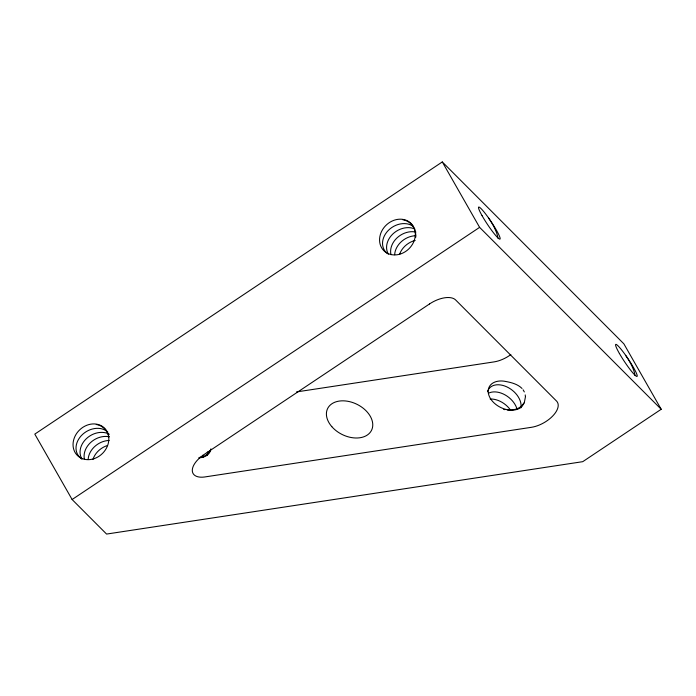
<?xml version="1.0" encoding="UTF-8"?>
<svg xmlns="http://www.w3.org/2000/svg" width="696" height="696" viewBox="0 0 696 696"><rect width="100%" height="100%" fill="white"/><g stroke="black" fill="none" stroke-linecap="round" stroke-linejoin="round"><path stroke-width="1.04" d="M525.41 397.016L524.297 402.732M524.14 403.115L522.009 406.386L519.895 408.117A19.253 13.215 26.4 0 1 490.315 398.338A19.253 13.215 26.4 0 1 503.817 381.138C510.255 382.243 517.224 383.687 522.017 388.464M442.291 161.933L34.8 434.113L72.114 499.528L106.584 534.067L582.743 461.674L661.2 409.274L623.886 343.859L442.291 161.933L479.605 227.357L661.2 409.274M72.114 499.528L479.605 227.357M296.47 391.935L494.125 361.885A21.872 11.136 -29.7 0 0 510.855 354.569M523.087 389.777L524.332 391.935M525.228 394.919L525.384 396.572M210.897 448.868A19.253 13.215 26.4 0 1 198.873 457.837M625.626 355.36A19.036 4.855 58.3 0 1 634.909 375.405M488.575 218.057A19.036 4.855 58.3 0 1 497.849 238.102M488.453 393.257A19.036 12.911 37.6 0 1 505.183 394.963A19.036 12.911 37.6 0 1 517.137 409.492M488.444 389.464A19.036 12.911 37.6 0 1 508.715 387.837A19.036 12.911 37.6 0 1 520.921 407.847M523.688 403.115A19.036 12.954 15.1 0 1 507.21 409.953M504.87 409.639A19.036 12.954 15.1 0 1 503.695 409.405M487.505 391.7A19.036 12.954 15.1 0 1 488.061 390.169M490.158 399.025A19.036 12.911 37.6 0 1 510.394 409.9M202.875 455.245A19.036 12.911 37.6 0 1 203.493 457.176M207.373 451.948A19.036 12.911 37.6 0 1 207.278 455.532M210.053 450.79A19.036 12.954 15.1 0 1 199.265 457.498M81.902 458.934A19.036 15.303 -33.1 0 1 84.694 440.438A19.036 15.303 -33.1 0 1 104.33 432.573A19.036 16.817 -60 0 1 109.307 434.295M81.91 458.995A19.036 15.303 -33.1 0 1 78.639 439.193A19.036 15.303 -33.1 0 1 100.294 428.527A19.036 16.817 -60 0 1 107.845 432.068M92.951 459.395A19.036 15.303 -33.1 0 1 107.567 445.457M84.468 459.421A19.036 15.303 -33.1 0 1 90.349 442.769A19.036 15.303 -33.1 0 1 108.367 436.618M88.148 459.49A19.036 15.303 -33.1 0 1 109.142 440.464M108.376 436.618A19.036 16.817 -60 0 1 109.42 436.818M96.257 424.482A19.036 16.817 -60 0 1 108.75 436.279M388.42 254.205A19.036 15.303 -33.1 0 1 391.213 235.7A19.036 15.303 -33.1 0 1 410.849 227.836A19.036 16.817 -60 0 1 414.886 229.08M387.62 253.701A19.036 15.303 -33.1 0 1 385.454 233.978A19.036 15.303 -33.1 0 1 406.812 223.79A19.036 16.817 -60 0 1 413.546 226.67M399.826 253.631A19.036 15.303 -33.1 0 1 415.207 240.407M390.987 254.684A19.036 15.303 -33.1 0 1 396.868 238.041A19.036 15.303 -33.1 0 1 414.886 231.881A19.036 16.817 -60 0 1 415.93 232.09M394.658 254.753A19.036 15.303 -33.1 0 1 415.66 235.726M402.775 219.753A19.036 16.817 -60 0 1 414.955 230.472M415.26 231.55A19.036 16.817 -60 0 1 415.782 237.214M429.519 303.961L204.006 454.592A21.872 11.136 -29.7 0 0 192.296 470.54A21.872 11.136 -29.7 0 0 204.441 477.012L531.37 427.318A21.872 11.136 -29.7 0 0 552.589 416.147A21.872 11.136 -29.7 0 0 556.739 401.261L455.663 299.985A21.872 11.136 -29.7 0 0 429.519 303.961M482.058 215.664A19.253 2.279 56.3 0 0 499.954 239.128A19.253 2.279 56.3 0 0 485.999 214.464A19.253 2.279 56.3 0 0 482.058 215.664M619.397 353.455A19.253 2.279 56.3 0 0 637.084 376.397A19.253 2.279 56.3 0 0 622.702 351.306A19.253 2.279 56.3 0 0 619.397 353.455M399.817 254.188A19.253 16.408 -44.9 0 0 411.632 224.042A19.253 16.408 -44.9 0 0 380.921 232.925A19.253 16.408 -44.9 0 0 399.817 254.188M93.934 458.725A19.253 16.408 -44.9 0 0 104.713 428.345A19.253 16.408 -44.9 0 0 74.168 438.289A19.253 16.408 -44.9 0 0 93.934 458.725M331.818 426.657A24.499 16.817 26.4 0 0 371.377 430.606A24.499 16.817 26.4 0 0 345.564 400.966A24.499 16.817 26.4 0 0 331.818 426.657"/></g></svg>
